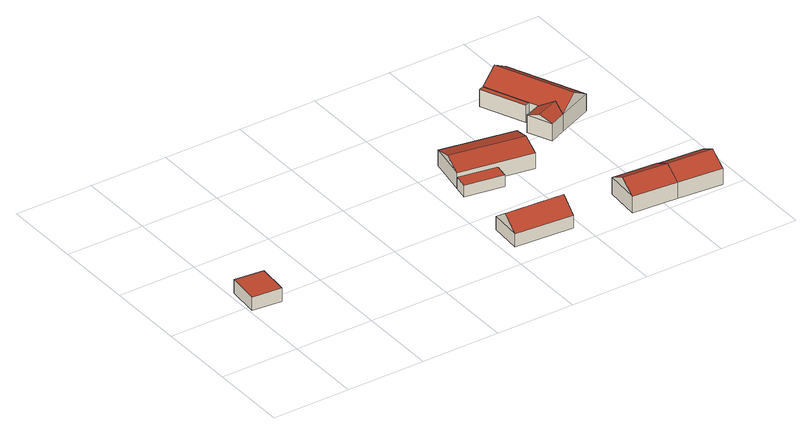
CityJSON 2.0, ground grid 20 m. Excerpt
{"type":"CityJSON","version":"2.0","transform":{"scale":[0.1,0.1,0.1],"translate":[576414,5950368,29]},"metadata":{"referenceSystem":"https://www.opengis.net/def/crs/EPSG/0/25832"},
"CityObjects":{
"building1":{"type":"Building","attributes":{"Gemeindeschluessel":"02500523","QualitaetDacherkennung":"0","Firsthoehe":"3.5","Traufhoehe":"3.5","tridicon_Dachform":"Polyflachdachhaus","Geometrietyp2DReferenz":"Polygon","function":"31001_2100","roofType":"1000","measuredHeight":3.5,"storeysAboveGround":1},"geometry":[{"type":"Solid","lod":"2","boundaries":[[[[0,1,2,3]],[[4,5,1,0]],[[6,7,5,4]],[[3,2,7,6]],[[4,0,3,6]],[[1,5,7,2]]]],"semantics":{"surfaces":[{"type":"WallSurface"},{"type":"RoofSurface","Flaechenneigung":"90","Flaechenrichtung":"0","Flaechengroesse":"60.8604090016982"},{"type":"GroundSurface"}],"values":[[0,0,0,0,1,2]]}}]},
"building2":{"type":"Building","attributes":{"Gemeindeschluessel":"02500523","QualitaetDacherkennung":"100","Hauskoordinate":"576491,221 5950377,073","Dachhoehe":"3.16285352918697","Firsthoehe":"6.58775212471597","Traufhoehe":"3.424898595529","tridicon_Dachform":"Satteldachhaus","Geometrietyp2DReferenz":"Polygon","function":"31001_1010","roofType":"3100","measuredHeight":6.59,"storeysAboveGround":1},"address":[{"country":"Germany","locality":"Hamburg","thoroughfareNumber":"7","thoroughfareName":"Mühlenbrook","postcode":"22397"}],"geometry":[{"type":"Solid","lod":"2","boundaries":[[[[8,9,10,11]],[[12,13,9,8]],[[14,15,13,12]],[[11,10,15,14]],[[8,16,12]],[[14,17,11]],[[11,17,16,8]],[[12,16,17,14]],[[9,13,15,10]]]],"semantics":{"surfaces":[{"type":"WallSurface"},{"type":"RoofSurface","Flaechenneigung":"52.6405793467506","Flaechenrichtung":"4.14973846621664","Flaechengroesse":"77.646912242863"},{"type":"RoofSurface","Flaechenneigung":"52.6404700281433","Flaechenrichtung":"184.149738466217","Flaechengroesse":"77.6469122318643"},{"type":"GroundSurface"}],"values":[[0,0,0,0,0,0,1,2,3]]}}]},
"building3":{"type":"Building","attributes":{"Gemeindeschluessel":"02500523","Geometrietyp2DReferenz":"Polygon","function":"31001_1010"},"children":["building3-1","building3-2"]},
"building3-1":{"type":"BuildingPart","attributes":{"QualitaetDacherkennung":"100","Dachhoehe":"1.53529200565068","Firsthoehe":"5.5487386835978","Traufhoehe":"4.01344667794712","tridicon_Dachform":"Satteldachhaus","roofType":"3100","measuredHeight":5.55,"storeysAboveGround":1},"parents":["building3"],"geometry":[{"type":"Solid","lod":"2","boundaries":[[[[18,19,20,21]],[[22,23,19,18]],[[24,25,23,22]],[[21,20,25,24]],[[18,26,22]],[[24,27,21]],[[21,27,26,18]],[[22,26,27,24]],[[19,23,25,20]]]],"semantics":{"surfaces":[{"type":"WallSurface"},{"type":"RoofSurface","Flaechenneigung":"72.9618037653353","Flaechenrichtung":"190.034550358933","Flaechengroesse":"100.217003119113"},{"type":"RoofSurface","Flaechenneigung":"72.961749060815","Flaechenrichtung":"10.0731987595327","Flaechengroesse":"100.183641002012"},{"type":"GroundSurface"}],"values":[[0,0,0,0,0,0,1,2,3]]}}]},
"building3-2":{"type":"BuildingPart","attributes":{"QualitaetDacherkennung":"54","Firsthoehe":"2.94302977957049","Traufhoehe":"2.94302977957049","tridicon_Dachform":"Polyflachdachhaus","roofType":"1000","measuredHeight":2.94,"storeysAboveGround":1},"parents":["building3"],"geometry":[{"type":"Solid","lod":"2","boundaries":[[[[28,29,30,31]],[[32,33,29,28]],[[34,19,33,32]],[[31,30,19,34]],[[32,28,31,34]],[[29,33,19,30]]]],"semantics":{"surfaces":[{"type":"WallSurface"},{"type":"RoofSurface","Flaechenneigung":"90","Flaechenrichtung":"0","Flaechengroesse":"37.5904795918718"},{"type":"GroundSurface"}],"values":[[0,0,0,0,1,2]]}}]},
"building4":{"type":"Building","attributes":{"Gemeindeschluessel":"02500523","QualitaetDacherkennung":"100","Hauskoordinate":"576512,686 5950376,937","Dachhoehe":"2.56753302558492","Firsthoehe":"6.85686808537335","Traufhoehe":"4.28933505978843","tridicon_Dachform":"Satteldachhaus","Geometrietyp2DReferenz":"Polygon","function":"31001_1010","roofType":"3100","measuredHeight":6.86,"storeysAboveGround":1},"address":[{"country":"Germany","locality":"Hamburg","thoroughfareNumber":"9","thoroughfareName":"Mühlenbrook","postcode":"22397"}],"geometry":[{"type":"Solid","lod":"2","boundaries":[[[[35,36,37,38]],[[39,40,36,35]],[[41,42,40,39]],[[38,37,42,41]],[[35,43,39]],[[41,44,38]],[[38,44,43,35]],[[39,43,44,41]],[[36,40,42,37]]]],"semantics":{"surfaces":[{"type":"WallSurface"},{"type":"RoofSurface","Flaechenneigung":"60.0267472940213","Flaechenrichtung":"184.544628999473","Flaechengroesse":"59.1199260065724"},{"type":"RoofSurface","Flaechenneigung":"60.0268628502671","Flaechenrichtung":"4.5408469385344","Flaechengroesse":"59.1041504549272"},{"type":"GroundSurface"}],"values":[[0,0,0,0,0,0,1,2,3]]}}]},
"building5":{"type":"Building","attributes":{"Gemeindeschluessel":"02500523","QualitaetDacherkennung":"71","Hauskoordinate":"576524,047 5950376,45","Dachhoehe":"2.59200492228246","Firsthoehe":"6.82297632119533","Traufhoehe":"4.23097139891286","tridicon_Dachform":"Satteldachhaus","Geometrietyp2DReferenz":"Polygon","function":"31001_1010","roofType":"3100","measuredHeight":6.82,"storeysAboveGround":1},"address":[{"country":"Germany","locality":"Hamburg","thoroughfareNumber":"9","thoroughfareName":"Mühlenbrook","postcode":"22397"}],"geometry":[{"type":"Solid","lod":"2","boundaries":[[[[45,37,46,47]],[[48,42,37,45]],[[49,50,42,48]],[[47,46,50,49]],[[45,44,48]],[[49,51,47]],[[47,51,44,45]],[[48,44,51,49]],[[37,42,50,46]]]],"semantics":{"surfaces":[{"type":"WallSurface"},{"type":"RoofSurface","Flaechenneigung":"59.7963760970599","Flaechenrichtung":"184.545813205332","Flaechengroesse":"59.2555738948284"},{"type":"RoofSurface","Flaechenneigung":"59.7966016435849","Flaechenrichtung":"4.53966392068458","Flaechengroesse":"59.2705755767189"},{"type":"GroundSurface"}],"values":[[0,0,0,0,0,0,1,2,3]]}}]},
"building6":{"type":"Building","attributes":{"Gemeindeschluessel":"02500523","Geometrietyp2DReferenz":"Polygon","function":"31001_1010"},"children":["building6-1","building6-2","building6-3"]},
"building6-1":{"type":"BuildingPart","attributes":{"QualitaetDacherkennung":"86","Dachhoehe":"1.30760515614251","Firsthoehe":"5.79752440612632","Traufhoehe":"4.48991924998381","tridicon_Dachform":"Sattel-/Walmdachhaus","roofType":"5000","measuredHeight":5.8,"storeysAboveGround":1},"parents":["building6"],"geometry":[{"type":"Solid","lod":"2","boundaries":[[[[52,53,54,55]],[[56,57,53,52]],[[58,59,57,56]],[[55,54,59,58]],[[52,60,56]],[[58,61,55]],[[55,61,60,52]],[[56,60,61,58]],[[53,57,59,54]]]],"semantics":{"surfaces":[{"type":"WallSurface"},{"type":"RoofSurface","Flaechenneigung":"-57.0489177741569","Flaechenrichtung":"66.8628613711669","Flaechengroesse":"7.78988483226347"},{"type":"RoofSurface","Flaechenneigung":"68.022389589194","Flaechenrichtung":"336.865811646623","Flaechengroesse":"19.1655341505544"},{"type":"RoofSurface","Flaechenneigung":"68.022114316413","Flaechenrichtung":"156.873496089392","Flaechengroesse":"19.1692221104614"},{"type":"GroundSurface"}],"values":[[0,0,0,0,1,0,2,3,4]]}}]},
"building6-2":{"type":"BuildingPart","attributes":{"QualitaetDacherkennung":"81","Dachhoehe":"3.13228828957689","Firsthoehe":"7.6222075395607","Traufhoehe":"4.48991924998381","tridicon_Dachform":"Satteldachhaus","roofType":"3100","measuredHeight":7.62,"storeysAboveGround":1},"parents":["building6"],"geometry":[{"type":"Solid","lod":"2","boundaries":[[[[62,63,64,65]],[[56,57,63,62]],[[66,67,57,56]],[[65,64,67,66]],[[62,68,56]],[[66,69,65]],[[65,69,68,62]],[[56,68,69,66]],[[63,57,67,64]]]],"semantics":{"surfaces":[{"type":"WallSurface"},{"type":"RoofSurface","Flaechenneigung":"57.0540129395613","Flaechenrichtung":"66.8656978754365","Flaechengroesse":"120.220740942216"},{"type":"RoofSurface","Flaechenneigung":"57.054088852144","Flaechenrichtung":"246.863806936465","Flaechengroesse":"120.209627535928"},{"type":"GroundSurface"}],"values":[[0,0,0,0,0,0,1,2,3]]}}]},
"building6-3":{"type":"BuildingPart","attributes":{"QualitaetDacherkennung":"43","Firsthoehe":"4.48991924998381","Traufhoehe":"4.48991924998381","tridicon_Dachform":"Polyflachdachhaus","roofType":"1000","measuredHeight":4.49,"storeysAboveGround":1},"parents":["building6"],"geometry":[{"type":"Solid","lod":"2","boundaries":[[[[70,71,72,73]],[[74,75,71,70]],[[66,67,75,74]],[[73,72,67,66]],[[74,70,73,66]],[[71,75,67,72]]]],"semantics":{"surfaces":[{"type":"WallSurface"},{"type":"RoofSurface","Flaechenneigung":"90","Flaechenrichtung":"0","Flaechengroesse":"15.9027907971357"},{"type":"GroundSurface"}],"values":[[0,0,0,0,1,2]]}}]}
},
"vertices":[
[13,264,41],[13,264,6],[5,183,6],[5,183,41],[88,256,41],[88,256,6],[81,176,41],[81,176,6],
[781,132,43],[781,132,9],[632,142,9],[632,142,43],[775,49,43],[775,49,9],[626,60,43],[626,60,9],[778,90,74],[629,101,74],
[657,331,47],[657,331,6],[845,298,6],[845,298,47],[675,430,47],[675,430,6],[863,396,47],[863,396,6],[666,381,62],[854,347,62],
[749,277,36],[749,277,6],[755,314,6],[755,314,36],[651,294,36],[651,294,6],[657,331,36],
[917,25,52],[917,25,9],[1032,16,9],[1032,16,52],[924,114,52],[924,114,9],[1039,105,52],[1039,105,9],[921,69,77],[1035,60,77],
[1032,16,51],[1147,7,9],[1147,7,51],[1039,105,51],[1154,96,51],[1154,96,9],[1150,51,77],
[955,447,50],[955,447,5],[914,430,5],[914,430,50],[981,388,50],[981,388,5],[940,370,50],[940,370,5],[987,426,63],[927,400,63],
[1070,426,50],[1070,426,5],[988,618,5],[988,618,50],[899,580,50],[899,580,5],[1025,407,81],[943,599,81],
[934,464,50],[934,464,5],[946,469,5],[946,469,50],[887,575,50],[887,575,5]
]}
